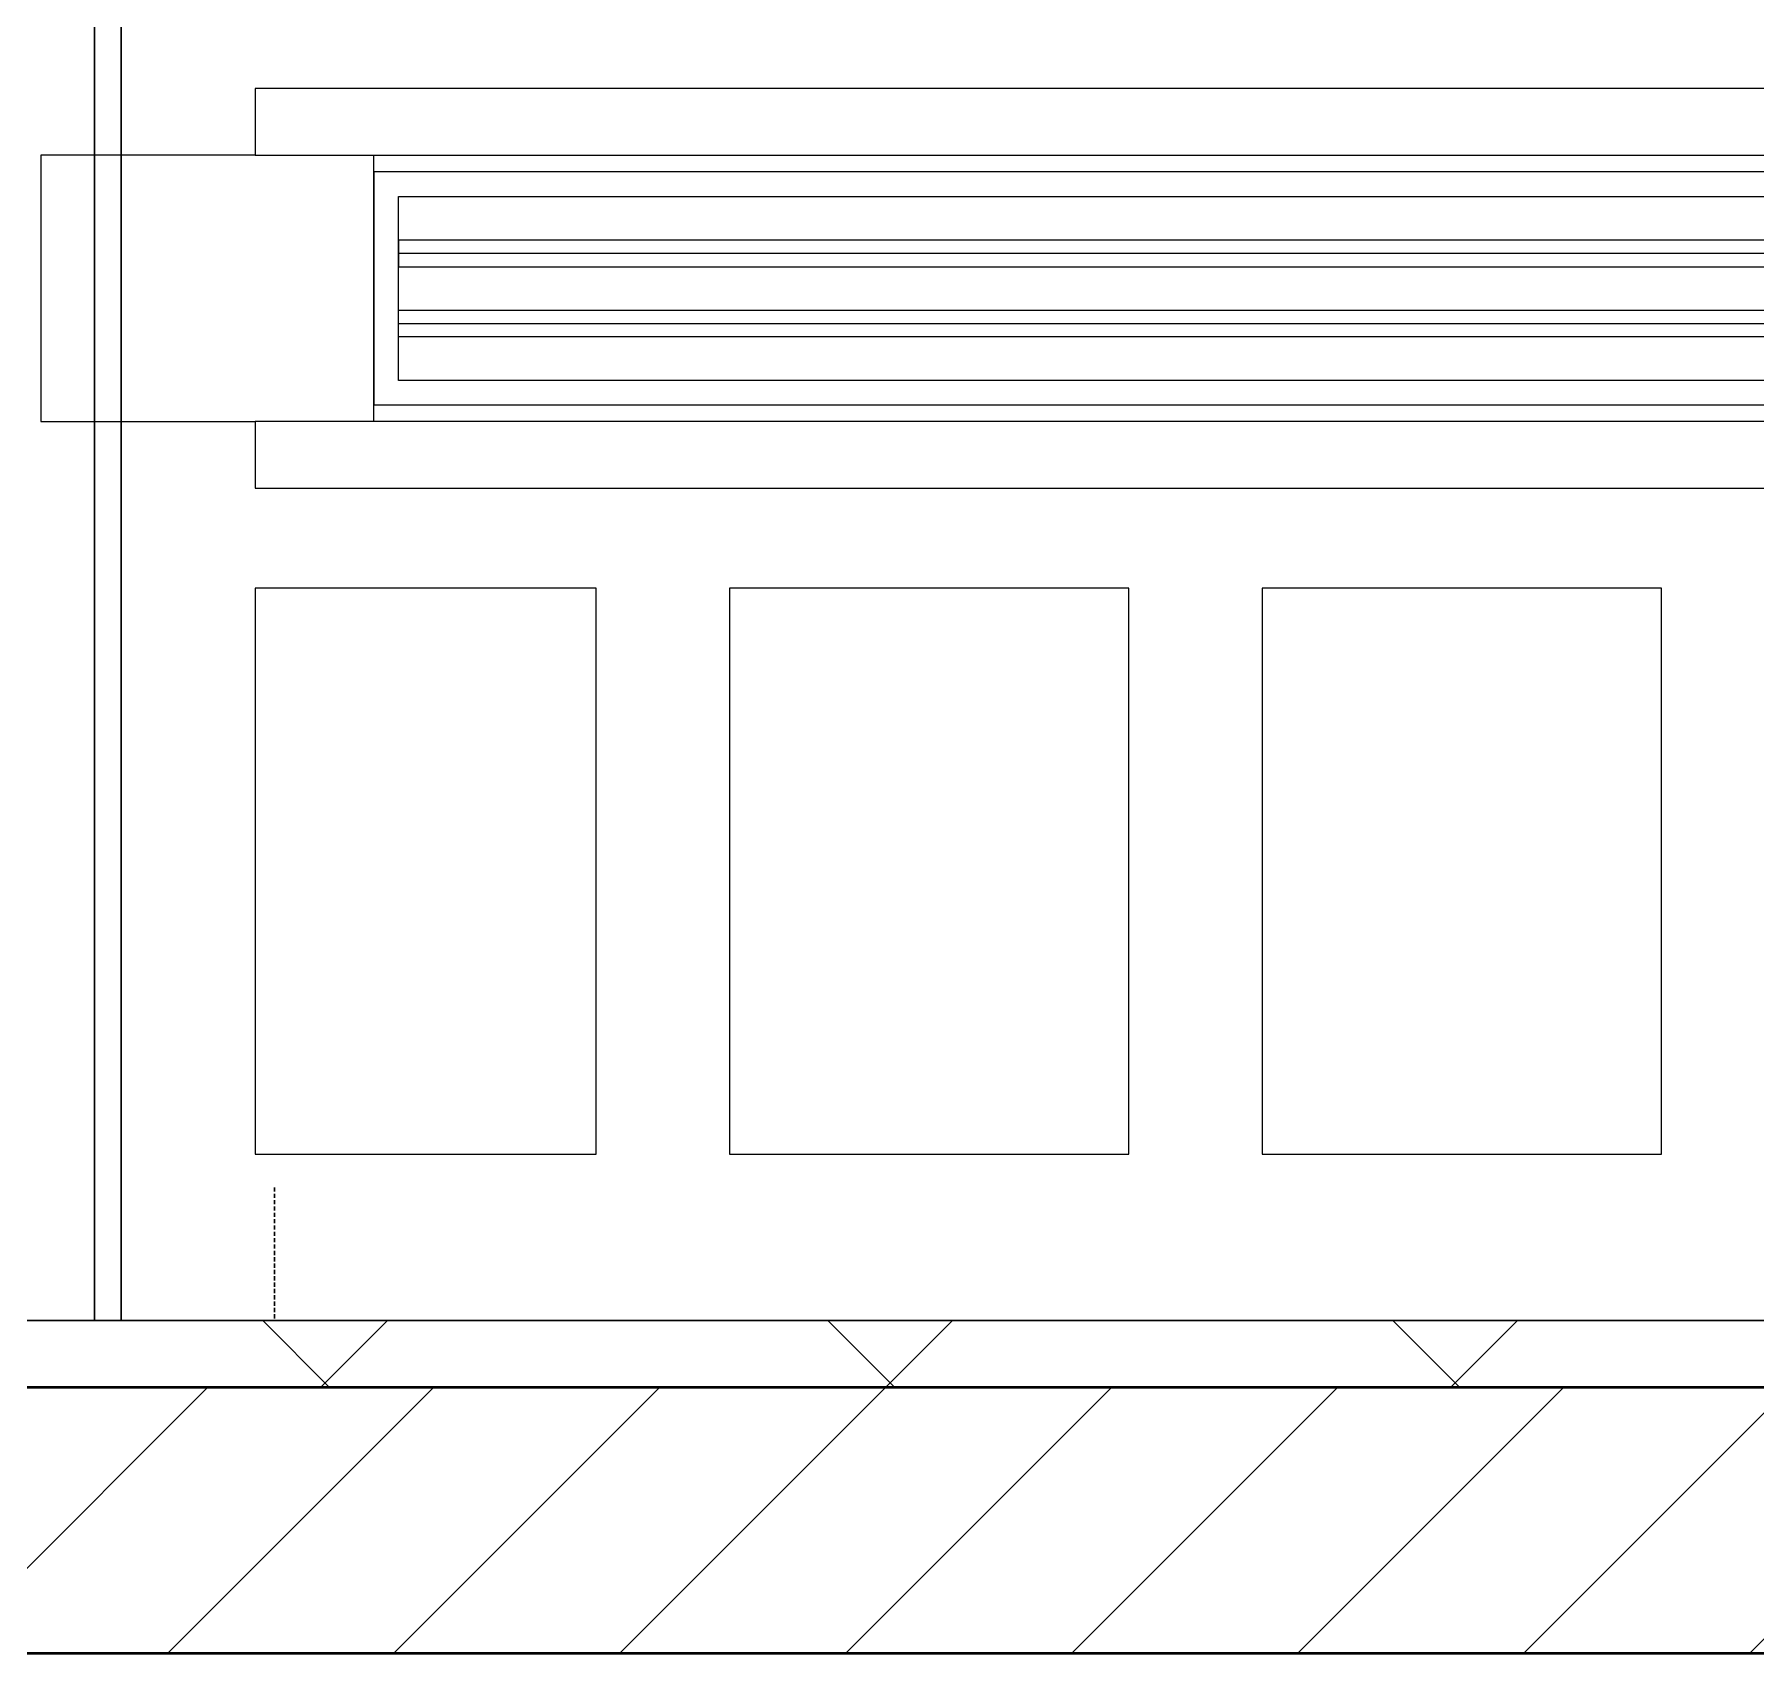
# Model space of a CAD drawing. Header units: millimetres. Extents: x -920231 to -841213, y -17301 to 22361.
# Drawn here: x -890536 to -889243, y -14416 to -13200 of the extents above; entities that cross this region are included whole.
import ezdxf
from ezdxf.enums import TextEntityAlignment as Align
from ezdxf.xclip import XClip

# ---------------------------------------------------------------- set-up
doc = ezdxf.new("R2010")
doc.units = ezdxf.units.MM
doc.header["$XCLIPFRAME"] = 0
doc.linetypes.add('- SOM Dash 1_8_', pattern=[4.7625, 3.175, -1.5875])
for name, color, linetype in [('000 - WIPEOUT', 250, 'Continuous'), ('001 - ASCESSORIES', 251, 'Continuous'), ('A04_TUBE SERIES', 2, 'Continuous'), ('A11_ALU.SOLID SHEET', 2, 'Continuous')]:
    doc.layers.add(name, color=color, linetype=linetype)
for name, color, linetype, lineweight in [('008 - LIGHTING', 1, 'Continuous', 9), ('A-WALL', 5, 'Continuous', 35), ('A-WALL-FNSH', 2, 'Continuous', 35), ('A-WALL-PATT', 1, 'Continuous', 35), ('I-WALL-E', 2, 'Continuous', 35)]:
    doc.layers.add(name, color=color, linetype=linetype, lineweight=lineweight)

# ---------------------------------------------------------------- blocks, each defined once
blk = doc.blocks.new('*U1362')
blk.add_wipeout([(-25, 0), (25, 0), (25, 10415), (-25, 10415)]).dxf.layer = '000 - WIPEOUT'
at = {"layer": 'A04_TUBE SERIES', "color": 0}
blk.add_lwpolyline([(-25, 0), (25, 0), (25, 10415), (-25, 10415)], close=True, dxfattribs=at)
at = {"layer": 'Defpoints', "color": 250, "flags": 1}
blk.add_attdef('EXTR.OVL-LENGTH_', (-33.1, -9), '', height=5, dxfattribs=at)
blk = doc.blocks.new('*U1495')
blk.add_point((0, 0))
at = {"layer": 'Defpoints', "color": 250}
blk.add_text('AL.SHEET-HAT-TYPE-C', height=7, rotation=270, dxfattribs=at).set_placement((15, 0), align=Align.BOTTOM_CENTER)
blk.add_wipeout([(0, -100), (250, -100), (250, 100), (0, 100)]).dxf.layer = '000 - WIPEOUT'
at = {"layer": 'A11_ALU.SOLID SHEET', "color": 0}
blk.add_lwpolyline([(0, -100), (250, -100), (250, 100), (0, 100)], close=True, dxfattribs=at)
blk = doc.blocks.new('*U1348')
at = {"layer": '001 - ASCESSORIES', "color": 0, "linetype": 'ByBlock'}
blk.add_lwpolyline([(800, 87.5), (-800, 87.5), (-800, -87.5), (800, -87.5)], close=True, dxfattribs=at)
at = {"layer": '001 - ASCESSORIES', "linetype": 'ByBlock'}
for points in [[(-781.5, 69), (781.5, 69), (781.5, -69), (-781.5, -69)], [(781.5, 36.3), (-781.5, 36.3), (-781.5, 16.3), (781.5, 16.3)], [(-781.5, -16.3), (781.5, -16.3), (781.5, -36.3), (-781.5, -36.3)]]:
    blk.add_lwpolyline(points, close=True, dxfattribs=at)
for points in [[(781.5, 26.3), (-781.5, 26.3)], [(-781.5, -26.3), (781.5, -26.3)]]:
    blk.add_lwpolyline(points, dxfattribs=at)
blk = doc.blocks.new('*U1488')
at = {"color": 3}
for points in [[(-212.5, 4750), (212.5, 4750), (212.5, 4450), (-212.5, 4450)], [(-212.5, 4350), (212.5, 4350), (212.5, 4050), (-212.5, 4050)]]:
    blk.add_wipeout(points, dxfattribs=at).dxf.layer = '000 - WIPEOUT'
at = {"layer": 'A11_ALU.SOLID SHEET', "color": 0, "linetype": 'ByBlock'}
for points in [[(-212.5, 4450), (212.5, 4450), (212.5, 4750), (-212.5, 4750)], [(-212.5, 4050), (212.5, 4050), (212.5, 4350), (-212.5, 4350)]]:
    blk.add_lwpolyline(points, close=True, dxfattribs=at)
blk = doc.blocks.new('*U1463')
at = {"layer": 'Defpoints'}
blk.add_point((0, 0), dxfattribs=at)
blk.add_wipeout([(212.5, 250), (212.5, 506), (-212.5, 506), (-212.5, 250)]).dxf.layer = '000 - WIPEOUT'
at = {"layer": 'A11_ALU.SOLID SHEET', "color": 0}
blk.add_lwpolyline([(212.5, 250), (212.5, 506), (-212.5, 506), (-212.5, 250)], close=True, dxfattribs=at)
at = {"layer": 'Defpoints'}
blk.add_point((0, 400), dxfattribs=at)
blk = doc.blocks.new('*U1512')
at = {"layer": 'A11_ALU.SOLID SHEET', "color": 1, "rotation": 180}
blk.add_blockref('*U1495', (-145599, -16970), dxfattribs=at)
at = {"layer": 'A11_ALU.SOLID SHEET', "linetype": 'ByBlock', "rotation": 90}
blk.add_blockref('*U1488', (-140582, -17407.5), dxfattribs=at)
at = {"layer": '008 - LIGHTING'}
blk.add_blockref('*U1348', (-144799, -16970), dxfattribs=at)
at = {"layer": 'A04_TUBE SERIES', "linetype": 'ByBlock', "rotation": 270}
for p in [(-145688, -16845), (-145688, -17095)]:
    blk.add_blockref('*U1362', p, dxfattribs=at)
at = {"layer": 'A11_ALU.SOLID SHEET', "color": 0, "linetype": 'ByBlock', "rotation": 90}
blk.add_blockref('*U1463', (-145182, -17407.5), dxfattribs=at)

msp = doc.modelspace()

# ---------------------------------------------------------------- hatches: boundary and pattern name
at = {"layer": 'A-WALL-PATT', "lineweight": 9}
h = msp.add_hatch(dxfattribs=at)
h.set_pattern_fill('FP_3', color=256, style=0, pattern_type=2)
h.set_pattern_definition([(45, (0, 0), (-212.13203, 212.13203), []), (135, (0, 0), (-212.13203, -212.13203), [])])
h.paths.add_polyline_path([(-879822.4, -14215.8), (-879822.4, -14165.8), (-893499.1, -14165.8), (-893499.1, -14215.8), (-880748.7, -14215.8)])
h = msp.add_hatch(dxfattribs=at)
h.set_pattern_fill('FP_2', color=256, style=0, pattern_type=2)
h.set_pattern_definition([(45, (0, 0), (-84.852814, 84.852814), [])])
h.paths.add_polyline_path([(-879747.4, -14415.8), (-879747.4, -14215.8), (-897767.4, -14215.8), (-897767.4, -14415.8), (-880447.4, -14415.8)])

# ---------------------------------------------------------------- linework, layer by layer
at = {"layer": 'A-WALL', "color": 7, "lineweight": 70}
for p, q in [((-897767.4, -14215.8), (-879747.4, -14215.8)), ((-880647.4, -14415.8), (-898867.4, -14415.8))]:
    msp.add_line(p, q, dxfattribs=at)
at = {"layer": 'A-WALL-FNSH', "color": 250}
for p, q in [((-893499.1, -14165.8), (-879822.4, -14165.8)), ((-879822.4, -14215.8), (-893499.1, -14215.8))]:
    msp.add_line(p, q, dxfattribs=at)
at = {"layer": 'I-WALL-E', "color": 55, "linetype": '- SOM Dash 1_8_'}
msp.add_line((-890356, -14065.8), (-890356, -14165.8), dxfattribs=at)
at = {"layer": 'I-WALL-E'}
msp.add_line((-890471, -14165.8), (-890491, -14165.8), dxfattribs=at)

# ---------------------------------------------------------------- block references
ref = msp.add_blockref('*U1512', (-744682.4, 3579))
XClip(ref).set_block_clipping_path([(-170955.001718735, -20880.0077451951), (-101425.4223389953, 14393.0014498747)])

# ---------------------------------------------------------------- next in the draw order: linework, layer by layer
for p, q in [((-890491, -10816), (-890491, -14165.8)), ((-890491, -14165.8), (-890491, -10816)), ((-890471, -10816), (-890471, -14165.8)), ((-890471, -14165.8), (-890471, -10816))]:
    msp.add_line(p, q, dxfattribs=at)

doc.saveas('drawing.dxf')
